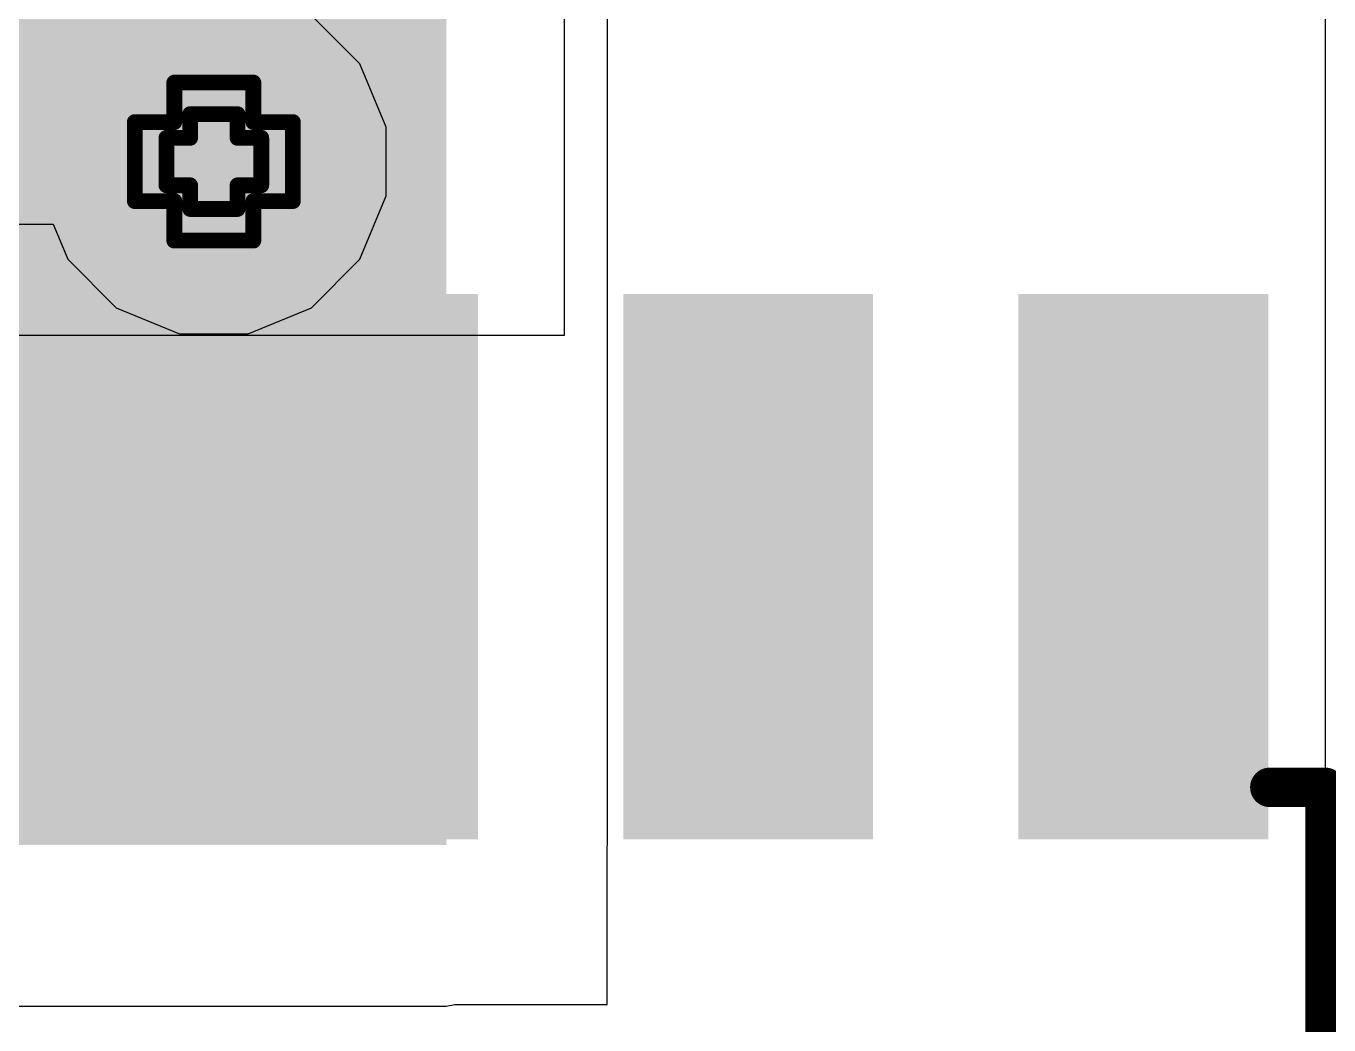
# Model space of a CAD drawing. Header units: inches. Extents: x -4 to 5258, y -4 to 5281.
# Drawn here: x 66.141 to 70.328, y 86.264 to 89.475 of the extents above; entities that cross this region are included whole.
import ezdxf

# ---------------------------------------------------------------- set-up
doc = ezdxf.new("R2010")
doc.units = ezdxf.units.IN
for name, color, linetype in [('Bottom Layer', 5, 'Continuous'), ('Bottom Solder', 6, 'Continuous'), ('Drill Drawing', 1, 'Continuous'), ('Layer 1', 16, 'Continuous'), ('Layer 2', 76, 'Continuous'), ('Top Layer', 1, 'Continuous'), ('Top Overlay', 2, 'Continuous'), ('Top Paste', 8, 'Continuous'), ('Top Solder', 216, 'Continuous'), ('Via Holes', 16, 'Continuous')]:
    doc.layers.add(name, color=color, linetype=linetype)

# ---------------------------------------------------------------- blocks, each defined once
blk = doc.blocks.new('SOIC_8_8')
at = {"layer": 'Top Layer'}
for points in [[(3.475, 2.205), (3.475, 1.605), (1.925, 1.605), (1.925, 2.205)], [(3.475, 0.935), (3.475, 0.335), (1.925, 0.335), (1.925, 0.935)], [(3.475, -0.335), (3.475, -0.935), (1.925, -0.935), (1.925, -0.335)], [(3.475, -1.605), (3.475, -2.205), (1.925, -2.205), (1.925, -1.605)]]:
    blk.add_hatch(color=1, dxfattribs=at).paths.add_polyline_path(points)
at = {"layer": 'Top Paste'}
for points in [[(3.475, 2.205), (3.475, 1.605), (1.925, 1.605), (1.925, 2.205)], [(3.475, 0.935), (3.475, 0.335), (1.925, 0.335), (1.925, 0.935)], [(3.475, -0.335), (3.475, -0.935), (1.925, -0.935), (1.925, -0.335)], [(3.475, -1.605), (3.475, -2.205), (1.925, -2.205), (1.925, -1.605)]]:
    blk.add_hatch(color=8, dxfattribs=at).paths.add_polyline_path(points)
at = {"layer": 'Top Solder'}
for points in [[(3.5766, 2.3066), (3.5766, 1.5034), (1.8234, 1.5034), (1.8234, 2.3066)], [(3.5766, 1.0366), (3.5766, 0.2334), (1.8234, 0.2334), (1.8234, 1.0366)], [(3.5766, -0.2334), (3.5766, -1.0366), (1.8234, -1.0366), (1.8234, -0.2334)], [(3.5766, -1.5034), (3.5766, -2.3066), (1.8234, -2.3066), (1.8234, -1.5034)]]:
    blk.add_hatch(color=216, dxfattribs=at).paths.add_polyline_path(points)
at = {"layer": 'Top Overlay'}
for points in [[(1.9906, -2.3114, 0.127, 0.127, 0), (1.9906, -2.4892, 0.127, 0.127, 0)], [(-1.9906, -2.4892, 0.127, 0.127, 0), (1.9906, -2.4892, 0.127, 0.127, 0)]]:
    blk.add_lwpolyline(points, format="xyseb", dxfattribs=at)
for points in [[(1.9588, -2.3114, 0.0635, 0.0635, 1), (2.0223, -2.3114, 0.0635, 0.0635, 1)], [(1.9588, -2.4892, 0.0635, 0.0635, 1), (2.0223, -2.4892, 0.0635, 0.0635, 1)], [(1.9588, -2.4892, 0.0635, 0.0635, 1), (2.0223, -2.4892, 0.0635, 0.0635, 1)]]:
    blk.add_lwpolyline(points, format="xyseb", close=True, dxfattribs=at)

msp = doc.modelspace()

# ---------------------------------------------------------------- hatches: boundary and pattern name
at = {"layer": 'Bottom Layer'}
h = msp.add_hatch(color=5, dxfattribs=at)
edge = h.paths.add_edge_path()
edge.add_arc((66.7447, 89.0392), 0.3, 0, 360)
at = {"layer": 'Bottom Solder'}
h = msp.add_hatch(color=6, dxfattribs=at)
edge = h.paths.add_edge_path()
edge.add_arc((66.7447, 89.0392), 0.4016, 0, 360)
at = {"layer": 'Layer 1'}
h = msp.add_hatch(color=16, dxfattribs=at)
edge = h.paths.add_edge_path()
edge.add_arc((66.7447, 89.0392), 0.3, 0, 360)
at = {"layer": 'Layer 2'}
h = msp.add_hatch(color=76, dxfattribs=at)
edge = h.paths.add_edge_path()
edge.add_arc((66.7447, 89.0392), 0.3, 0, 360)
at = {"layer": 'Top Layer'}
msp.add_hatch(color=1, dxfattribs=at).paths.add_polyline_path([(67.4918, 90.6648), (62.6077, 90.6648), (62.6077, 86.8426), (67.4918, 86.8426)])
h = msp.add_hatch(color=1, dxfattribs=at)
edge = h.paths.add_edge_path()
edge.add_arc((66.7447, 89.0392), 0.3, 0, 360)
at = {"layer": 'Top Solder'}
h = msp.add_hatch(color=216, dxfattribs=at)
edge = h.paths.add_edge_path()
edge.add_arc((66.7447, 89.0392), 0.4016, 0, 360)
at = {"layer": 'Via Holes'}
h = msp.add_hatch(color=7, dxfattribs=at)
edge = h.paths.add_edge_path()
edge.add_arc((66.7447, 89.0392), 0.15, 0, 360)

# ---------------------------------------------------------------- linework, layer by layer
at = {"layer": 'Drill Drawing'}
for points in [[(66.6177, 89.1662, 0.0508, 0.0508, 0), (66.6177, 89.2932, 0.0508, 0.0508, 0)], [(66.6177, 89.2932, 0.0508, 0.0508, 0), (66.8717, 89.2932, 0.0508, 0.0508, 0)], [(66.8717, 89.1662, 0.0508, 0.0508, 0), (66.8717, 89.2932, 0.0508, 0.0508, 0)], [(66.4907, 88.9122, 0.0508, 0.0508, 0), (66.4907, 89.1662, 0.0508, 0.0508, 0)], [(66.4907, 89.1662, 0.0508, 0.0508, 0), (66.6177, 89.1662, 0.0508, 0.0508, 0)], [(66.6685, 89.1154, 0.0508, 0.0508, 0), (66.6685, 89.1916, 0.0508, 0.0508, 0)], [(66.6685, 89.1916, 0.0508, 0.0508, 0), (66.8209, 89.1916, 0.0508, 0.0508, 0)], [(66.8209, 89.1154, 0.0508, 0.0508, 0), (66.8209, 89.1916, 0.0508, 0.0508, 0)], [(66.8717, 89.1662, 0.0508, 0.0508, 0), (66.9987, 89.1662, 0.0508, 0.0508, 0)], [(66.9987, 88.9122, 0.0508, 0.0508, 0), (66.9987, 89.1662, 0.0508, 0.0508, 0)], [(66.5923, 88.963, 0.0508, 0.0508, 0), (66.5923, 89.1154, 0.0508, 0.0508, 0)], [(66.5923, 89.1154, 0.0508, 0.0508, 0), (66.6685, 89.1154, 0.0508, 0.0508, 0)], [(66.8209, 89.1154, 0.0508, 0.0508, 0), (66.8971, 89.1154, 0.0508, 0.0508, 0)], [(66.8971, 88.963, 0.0508, 0.0508, 0), (66.8971, 89.1154, 0.0508, 0.0508, 0)], [(66.5923, 88.963, 0.0508, 0.0508, 0), (66.6685, 88.963, 0.0508, 0.0508, 0)], [(66.6685, 88.8868, 0.0508, 0.0508, 0), (66.6685, 88.963, 0.0508, 0.0508, 0)], [(66.8209, 88.963, 0.0508, 0.0508, 0), (66.8971, 88.963, 0.0508, 0.0508, 0)], [(66.8209, 88.8868, 0.0508, 0.0508, 0), (66.8209, 88.963, 0.0508, 0.0508, 0)], [(66.4907, 88.9122, 0.0508, 0.0508, 0), (66.6177, 88.9122, 0.0508, 0.0508, 0)], [(66.6177, 88.7852, 0.0508, 0.0508, 0), (66.6177, 88.9122, 0.0508, 0.0508, 0)], [(66.8717, 88.9122, 0.0508, 0.0508, 0), (66.9987, 88.9122, 0.0508, 0.0508, 0)], [(66.8717, 88.7852, 0.0508, 0.0508, 0), (66.8717, 88.9122, 0.0508, 0.0508, 0)], [(66.6685, 88.8868, 0.0508, 0.0508, 0), (66.8209, 88.8868, 0.0508, 0.0508, 0)], [(66.6177, 88.7852, 0.0508, 0.0508, 0), (66.8717, 88.7852, 0.0508, 0.0508, 0)]]:
    msp.add_lwpolyline(points, format="xyseb", dxfattribs=at)
for points in [[(66.605, 89.2932, 0.0254, 0.0254, 1), (66.6304, 89.2932, 0.0254, 0.0254, 1)], [(66.605, 89.2932, 0.0254, 0.0254, 1), (66.6304, 89.2932, 0.0254, 0.0254, 1)], [(66.859, 89.2932, 0.0254, 0.0254, 1), (66.8844, 89.2932, 0.0254, 0.0254, 1)], [(66.859, 89.2932, 0.0254, 0.0254, 1), (66.8844, 89.2932, 0.0254, 0.0254, 1)], [(66.478, 89.1662, 0.0254, 0.0254, 1), (66.5034, 89.1662, 0.0254, 0.0254, 1)], [(66.478, 89.1662, 0.0254, 0.0254, 1), (66.5034, 89.1662, 0.0254, 0.0254, 1)], [(66.605, 89.1662, 0.0254, 0.0254, 1), (66.6304, 89.1662, 0.0254, 0.0254, 1)], [(66.605, 89.1662, 0.0254, 0.0254, 1), (66.6304, 89.1662, 0.0254, 0.0254, 1)], [(66.6558, 89.1916, 0.0254, 0.0254, 1), (66.6812, 89.1916, 0.0254, 0.0254, 1)], [(66.6558, 89.1916, 0.0254, 0.0254, 1), (66.6812, 89.1916, 0.0254, 0.0254, 1)], [(66.8082, 89.1916, 0.0254, 0.0254, 1), (66.8336, 89.1916, 0.0254, 0.0254, 1)], [(66.8082, 89.1916, 0.0254, 0.0254, 1), (66.8336, 89.1916, 0.0254, 0.0254, 1)], [(66.859, 89.1662, 0.0254, 0.0254, 1), (66.8844, 89.1662, 0.0254, 0.0254, 1)], [(66.859, 89.1662, 0.0254, 0.0254, 1), (66.8844, 89.1662, 0.0254, 0.0254, 1)], [(66.986, 89.1662, 0.0254, 0.0254, 1), (67.0114, 89.1662, 0.0254, 0.0254, 1)], [(66.986, 89.1662, 0.0254, 0.0254, 1), (67.0114, 89.1662, 0.0254, 0.0254, 1)], [(66.5796, 89.1154, 0.0254, 0.0254, 1), (66.605, 89.1154, 0.0254, 0.0254, 1)], [(66.5796, 89.1154, 0.0254, 0.0254, 1), (66.605, 89.1154, 0.0254, 0.0254, 1)], [(66.6558, 89.1154, 0.0254, 0.0254, 1), (66.6812, 89.1154, 0.0254, 0.0254, 1)], [(66.6558, 89.1154, 0.0254, 0.0254, 1), (66.6812, 89.1154, 0.0254, 0.0254, 1)], [(66.8082, 89.1154, 0.0254, 0.0254, 1), (66.8336, 89.1154, 0.0254, 0.0254, 1)], [(66.8082, 89.1154, 0.0254, 0.0254, 1), (66.8336, 89.1154, 0.0254, 0.0254, 1)], [(66.8844, 89.1154, 0.0254, 0.0254, 1), (66.9098, 89.1154, 0.0254, 0.0254, 1)], [(66.8844, 89.1154, 0.0254, 0.0254, 1), (66.9098, 89.1154, 0.0254, 0.0254, 1)], [(66.5796, 88.963, 0.0254, 0.0254, 1), (66.605, 88.963, 0.0254, 0.0254, 1)], [(66.5796, 88.963, 0.0254, 0.0254, 1), (66.605, 88.963, 0.0254, 0.0254, 1)], [(66.6558, 88.963, 0.0254, 0.0254, 1), (66.6812, 88.963, 0.0254, 0.0254, 1)], [(66.6558, 88.963, 0.0254, 0.0254, 1), (66.6812, 88.963, 0.0254, 0.0254, 1)], [(66.8082, 88.963, 0.0254, 0.0254, 1), (66.8336, 88.963, 0.0254, 0.0254, 1)], [(66.8082, 88.963, 0.0254, 0.0254, 1), (66.8336, 88.963, 0.0254, 0.0254, 1)], [(66.8844, 88.963, 0.0254, 0.0254, 1), (66.9098, 88.963, 0.0254, 0.0254, 1)], [(66.8844, 88.963, 0.0254, 0.0254, 1), (66.9098, 88.963, 0.0254, 0.0254, 1)], [(66.478, 88.9122, 0.0254, 0.0254, 1), (66.5034, 88.9122, 0.0254, 0.0254, 1)], [(66.478, 88.9122, 0.0254, 0.0254, 1), (66.5034, 88.9122, 0.0254, 0.0254, 1)], [(66.605, 88.9122, 0.0254, 0.0254, 1), (66.6304, 88.9122, 0.0254, 0.0254, 1)], [(66.605, 88.9122, 0.0254, 0.0254, 1), (66.6304, 88.9122, 0.0254, 0.0254, 1)], [(66.859, 88.9122, 0.0254, 0.0254, 1), (66.8844, 88.9122, 0.0254, 0.0254, 1)], [(66.859, 88.9122, 0.0254, 0.0254, 1), (66.8844, 88.9122, 0.0254, 0.0254, 1)], [(66.986, 88.9122, 0.0254, 0.0254, 1), (67.0114, 88.9122, 0.0254, 0.0254, 1)], [(66.986, 88.9122, 0.0254, 0.0254, 1), (67.0114, 88.9122, 0.0254, 0.0254, 1)], [(66.6558, 88.8868, 0.0254, 0.0254, 1), (66.6812, 88.8868, 0.0254, 0.0254, 1)], [(66.6558, 88.8868, 0.0254, 0.0254, 1), (66.6812, 88.8868, 0.0254, 0.0254, 1)], [(66.8082, 88.8868, 0.0254, 0.0254, 1), (66.8336, 88.8868, 0.0254, 0.0254, 1)], [(66.8082, 88.8868, 0.0254, 0.0254, 1), (66.8336, 88.8868, 0.0254, 0.0254, 1)], [(66.605, 88.7852, 0.0254, 0.0254, 1), (66.6304, 88.7852, 0.0254, 0.0254, 1)], [(66.605, 88.7852, 0.0254, 0.0254, 1), (66.6304, 88.7852, 0.0254, 0.0254, 1)], [(66.859, 88.7852, 0.0254, 0.0254, 1), (66.8844, 88.7852, 0.0254, 0.0254, 1)], [(66.859, 88.7852, 0.0254, 0.0254, 1), (66.8844, 88.7852, 0.0254, 0.0254, 1)]]:
    msp.add_lwpolyline(points, format="xyseb", close=True, dxfattribs=at)
at = {"layer": 'Layer 1'}
for p, q in [((67.2143, 89.353), (67.0585, 89.5088)), ((67.2987, 89.1494), (67.2143, 89.353)), ((67.2987, 88.929), (67.2987, 89.1494)), ((67.2143, 88.7254), (67.2987, 88.929)), ((66.1182, 88.8385), (66.2281, 88.8385)), ((66.2281, 88.8385), (66.275, 88.7254)), ((66.275, 88.7254), (66.4308, 88.5695)), ((67.0585, 88.5695), (67.2143, 88.7254)), ((66.4308, 88.5695), (66.6345, 88.4852)), ((66.8549, 88.4852), (67.0585, 88.5695)), ((66.6345, 88.4852), (66.8549, 88.4852))]:
    msp.add_line(p, q, dxfattribs=at)
at = {"layer": 'Layer 2'}
for p, q in [((70.316, 96.2691), (70.316, 83.406)), ((67.8714, 88.4809), (67.8714, 90.7918)), ((65.6218, 88.4809), (67.8714, 88.4809))]:
    msp.add_line(p, q, dxfattribs=at)
at = {"layer": 'Top Layer'}
for p, q in [((70.316, 96.2691), (70.316, 83.6534)), ((68.0098, 86.8426), (68.0098, 90.6648)), ((68.0085, 86.8361), (68.0098, 86.8426)), ((68.0085, 86.33), (68.0085, 86.8361)), ((65.1685, 86.3246), (67.4918, 86.3246)), ((67.4918, 86.3246), (67.5186, 86.33)), ((67.5186, 86.33), (68.0085, 86.33))]:
    msp.add_line(p, q, dxfattribs=at)

# ---------------------------------------------------------------- block references
at = {"rotation": 90}
msp.add_blockref('SOIC_8_8', (67.8268, 85.037), dxfattribs=at)

doc.saveas('drawing.dxf')
